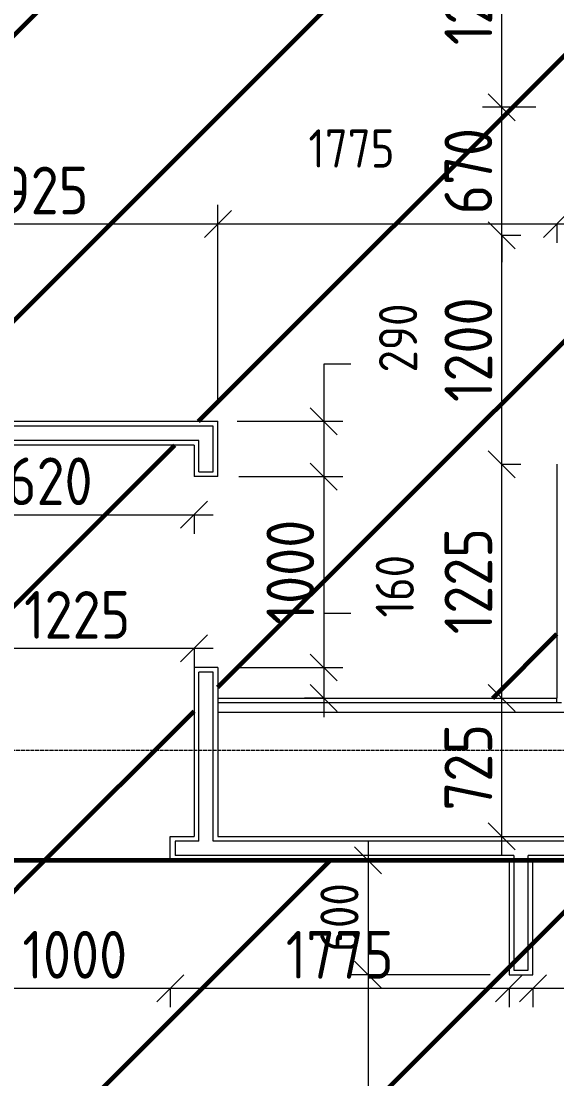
# Model space of a CAD drawing. Header units: millimetres. Extents: x -56773 to 323062, y -262288 to 76460.
# Drawn here: x 4678 to 7484, y -47180 to -41638 of the extents above; entities that cross this region are included whole.
import ezdxf

# ---------------------------------------------------------------- set-up
doc = ezdxf.new("R2010")
doc.units = ezdxf.units.MM
doc.linetypes.add('ADSK_Линия сетки', pattern=[25, 20, -2.5, 0, -2.5])
for name, color, linetype, lineweight in [('1.1)Стяжка керамзит  2 этаж', 5, 'Continuous', 60), ('Оси', 7, 'Continuous', 9), ('Размеры', 7, 'Continuous', 9), ('Стены несущие', 7, 'Continuous', 30), ('Стены отделка', 7, 'Continuous', 30), ('Стены штриховка', 7, 'Continuous', 9)]:
    doc.layers.add(name, color=color, linetype=linetype, lineweight=lineweight)
doc.styles.add('GOST Common_2', font='', dxfattribs={"width": 0.9, "height": 250})
doc.styles.add('GOST Common_3', font='', dxfattribs={"width": 0.9, "height": 200})
doc.styles.get('GOST Common_2').set_extended_font_data('GOST Common')
doc.styles.get('GOST Common_3').set_extended_font_data('GOST Common')
doc.dimstyles.new('ADSK_Основной_2_0_1', dxfattribs={"dimscale": 304.8, "dimtxt": 201.142999, "dimasz": 0.463911, "dimexe": 0.328084, "dimexo": 0.328084, "dimgap": 0.164042, "dimtad": 1, "dimdec": 3, "dimrnd": 0.001, "dimdsep": 46, "dimtxsty": 'GOST Common_3', "dimblk1": 'OBLIQUE', "dimblk2": 'OBLIQUE', "dimsah": 1, "dimcen": 0.09, "dimdle": 0.328084, "dimazin": 2, "dimtfac": 1, "dimtdec": 4, "dimtix": 1, "dimtmove": 1, "dimatfit": 3, "dimfxl": 1, "dimtvp": 1, "dimtolj": 1, "dimtzin": 0, "dimlwd": 20, "dimlwe": 20, "dimarcsym": 2})
doc.dimstyles.new('ADSK_Основной_2_0_2', dxfattribs={"dimscale": 304.8, "dimtxt": 201.142999, "dimasz": 0.463911, "dimexe": 0.328084, "dimexo": 0.328084, "dimgap": 0.164042, "dimtad": 1, "dimdec": 3, "dimrnd": 0.001, "dimdsep": 46, "dimtxsty": 'GOST Common_3', "dimblk1": 'OBLIQUE', "dimblk2": 'OBLIQUE', "dimsah": 1, "dimcen": 0.09, "dimdle": 0.328084, "dimazin": 2, "dimtfac": 1, "dimtdec": 4, "dimtix": 1, "dimtmove": 0, "dimatfit": 3, "dimfxl": 1, "dimtvp": 1, "dimtolj": 1, "dimtzin": 0, "dimlwd": 20, "dimlwe": 20, "dimarcsym": 2})
doc.dimstyles.new('ADSK_Основной_2_0_3', dxfattribs={"dimscale": 304.8, "dimtxt": 201.142999, "dimasz": 0.463911, "dimexe": 0.328084, "dimexo": 0.328084, "dimgap": 0.164042, "dimtad": 1, "dimdec": 3, "dimrnd": 0.001, "dimdsep": 46, "dimtxsty": 'GOST Common_2', "dimblk1": 'OBLIQUE', "dimblk2": 'OBLIQUE', "dimsah": 1, "dimcen": 0.09, "dimdle": 0.328084, "dimazin": 2, "dimtfac": 1, "dimtdec": 4, "dimtix": 1, "dimtmove": 0, "dimatfit": 3, "dimfxl": 1, "dimtvp": 1, "dimtolj": 1, "dimtzin": 0, "dimlwd": 20, "dimlwe": 20, "dimarcsym": 2})

# ---------------------------------------------------------------- blocks, each defined once
blk = doc.blocks.new('_Oblique')
at = {"color": 0, "linetype": 'ByBlock', "lineweight": -2}
blk.add_line((-0.5, -0.5), (0.5, 0.5), dxfattribs=at)
blk = doc.blocks.new('*D3961')
at = {"layer": 'Defpoints', "color": 0, "transparency": 16777216}
for p in [(6595.3, -46034.7), (6495.3, -46634.7), (7233.9, -46634.7)]:
    blk.add_point(p, dxfattribs=at)
at = {"layer": 'Размеры', "color": 0, "lineweight": 20, "transparency": 16777216}
for p, q in [((6495.3, -45934.7), (6495.3, -46734.7)), ((6495.3, -46034.7), (6395.3, -46034.7)), ((7133.9, -46634.7), (6395.3, -46634.7))]:
    blk.add_line(p, q, dxfattribs=at)
at = {"layer": 'Размеры', "color": 0, "lineweight": 20, "transparency": 16777216, "xscale": 141.4, "yscale": 141.4, "zscale": 141.4}
for p, rotation in [((6495.3, -46034.7), 90), ((6495.3, -46634.7), 270)]:
    blk.add_blockref('_Oblique', p, dxfattribs=dict(at, rotation=rotation))
at = {"layer": 'Размеры', "color": 0, "lineweight": 9, "transparency": 16777216, "insert": (6345.3, -46334.7), "char_height": 200, "width": 454.106, "attachment_point": 5, "rotation": 90, "style": 'GOST Common_3'}
blk.add_mtext('\\A1;600', dxfattribs=at)
blk = doc.blocks.new('*D3962')
at = {"layer": 'Defpoints', "color": 0, "transparency": 16777216}
for p in [(7233.9, -46634.7), (6495.3, -48684.7), (6780.8, -48684.7)]:
    blk.add_point(p, dxfattribs=at)
at = {"layer": 'Размеры', "color": 0, "lineweight": 20, "transparency": 16777216}
for p, q in [((6495.3, -46534.7), (6495.3, -48784.7)), ((7133.9, -46634.7), (6395.3, -46634.7)), ((6680.8, -48684.7), (6395.3, -48684.7))]:
    blk.add_line(p, q, dxfattribs=at)
at = {"layer": 'Размеры', "color": 0, "lineweight": 20, "transparency": 16777216, "xscale": 141.4, "yscale": 141.4, "zscale": 141.4}
for p, rotation in [((6495.3, -46634.7), 90), ((6495.3, -48684.7), 270)]:
    blk.add_blockref('_Oblique', p, dxfattribs=dict(at, rotation=rotation))
at = {"layer": 'Размеры', "color": 0, "lineweight": 9, "transparency": 16777216, "insert": (6345.3, -47659.7), "char_height": 200, "width": 605.475, "attachment_point": 5, "rotation": 90, "style": 'GOST Common_3'}
blk.add_mtext('\\A1;2050', dxfattribs=at)
blk = doc.blocks.new('*D3684')
at = {"layer": 'Defpoints', "color": 0, "transparency": 16777216}
for p in [(7358.9, -46604.9), (10083.9, -46604.9), (10083.9, -46704.9)]:
    blk.add_point(p, dxfattribs=at)
at = {"layer": 'Размеры', "color": 0, "lineweight": 20, "transparency": 16777216}
for p, q in [((7258.9, -46704.9), (10183.9, -46704.9)), ((7358.9, -46704.9), (7358.9, -46804.9)), ((10083.9, -46704.9), (10083.9, -46804.9))]:
    blk.add_line(p, q, dxfattribs=at)
at = {"layer": 'Размеры', "color": 0, "lineweight": 20, "transparency": 16777216, "xscale": 141.4, "yscale": 141.4, "zscale": 141.4, "rotation": 180}
blk.add_blockref('_Oblique', (7358.9, -46704.9), dxfattribs=at)
at = {"layer": 'Размеры', "color": 0, "lineweight": 20, "transparency": 16777216, "xscale": 141.4, "yscale": 141.4, "zscale": 141.4}
blk.add_blockref('_Oblique', (10083.9, -46704.9), dxfattribs=at)
at = {"layer": 'Размеры', "color": 0, "lineweight": 9, "transparency": 16777216, "insert": (8721.4, -46529.9), "char_height": 250, "width": 605.475, "attachment_point": 5, "style": 'GOST Common_2'}
blk.add_mtext('\\A1;2725', dxfattribs=at)
blk = doc.blocks.new('*D3756')
at = {"layer": 'Defpoints', "color": 0, "transparency": 16777216}
for p in [(4458.9, -46604.9), (5458.9, -46604.9), (5458.9, -46704.9)]:
    blk.add_point(p, dxfattribs=at)
at = {"layer": 'Размеры', "color": 0, "lineweight": 20, "transparency": 16777216}
for p, q in [((4358.9, -46704.9), (5558.9, -46704.9)), ((4458.9, -46704.9), (4458.9, -46804.9)), ((5458.9, -46704.9), (5458.9, -46804.9))]:
    blk.add_line(p, q, dxfattribs=at)
at = {"layer": 'Размеры', "color": 0, "lineweight": 20, "transparency": 16777216, "xscale": 141.4, "yscale": 141.4, "zscale": 141.4, "rotation": 180}
blk.add_blockref('_Oblique', (4458.9, -46704.9), dxfattribs=at)
at = {"layer": 'Размеры', "color": 0, "lineweight": 20, "transparency": 16777216, "xscale": 141.4, "yscale": 141.4, "zscale": 141.4}
blk.add_blockref('_Oblique', (5458.9, -46704.9), dxfattribs=at)
at = {"layer": 'Размеры', "color": 0, "lineweight": 9, "transparency": 16777216, "insert": (4958.9, -46529.9), "char_height": 250, "width": 560.473, "attachment_point": 5, "style": 'GOST Common_2'}
blk.add_mtext('\\A1;1000', dxfattribs=at)
blk = doc.blocks.new('*D3757')
at = {"layer": 'Defpoints', "color": 0, "transparency": 16777216}
for p in [(5458.9, -46604.9), (7233.9, -46604.9), (7233.9, -46704.9)]:
    blk.add_point(p, dxfattribs=at)
at = {"layer": 'Размеры', "color": 0, "lineweight": 20, "transparency": 16777216}
for p, q in [((5358.9, -46704.9), (7333.9, -46704.9)), ((5458.9, -46704.9), (5458.9, -46804.9)), ((7233.9, -46704.9), (7233.9, -46804.9))]:
    blk.add_line(p, q, dxfattribs=at)
at = {"layer": 'Размеры', "color": 0, "lineweight": 20, "transparency": 16777216, "xscale": 141.4, "yscale": 141.4, "zscale": 141.4, "rotation": 180}
blk.add_blockref('_Oblique', (5458.9, -46704.9), dxfattribs=at)
at = {"layer": 'Размеры', "color": 0, "lineweight": 20, "transparency": 16777216, "xscale": 141.4, "yscale": 141.4, "zscale": 141.4}
blk.add_blockref('_Oblique', (7233.9, -46704.9), dxfattribs=at)
at = {"layer": 'Размеры', "color": 0, "lineweight": 9, "transparency": 16777216, "insert": (6346.4, -46529.9), "char_height": 250, "width": 560.473, "attachment_point": 5, "style": 'GOST Common_2'}
blk.add_mtext('\\A1;1775', dxfattribs=at)
blk = doc.blocks.new('*D3765')
at = {"layer": 'Defpoints', "color": 0, "transparency": 16777216}
for p in [(7095.4, -45184.7), (7195.3, -45184.7), (7095.4, -45909.7)]:
    blk.add_point(p, dxfattribs=at)
at = {"layer": 'Размеры', "color": 0, "lineweight": 20, "transparency": 16777216}
for p, q in [((7195.3, -46009.7), (7195.3, -45084.7)), ((7195.4, -45184.7), (7295.3, -45184.7)), ((7195.4, -45909.7), (7295.3, -45909.7))]:
    blk.add_line(p, q, dxfattribs=at)
at = {"layer": 'Размеры', "color": 0, "lineweight": 20, "transparency": 16777216, "xscale": 141.4, "yscale": 141.4, "zscale": 141.4}
for p, rotation in [((7195.3, -45184.7), 90), ((7195.3, -45909.7), 270)]:
    blk.add_blockref('_Oblique', p, dxfattribs=dict(at, rotation=rotation))
at = {"layer": 'Размеры', "color": 0, "lineweight": 9, "transparency": 16777216, "insert": (7020.3, -45547.2), "char_height": 250, "width": 454.106, "attachment_point": 5, "rotation": 90, "style": 'GOST Common_2'}
blk.add_mtext('\\A1;725', dxfattribs=at)
blk = doc.blocks.new('*D3766')
at = {"layer": 'Defpoints', "color": 0, "transparency": 16777216}
for p in [(7095.4, -43959.7), (7195.3, -43959.7), (7095.4, -45184.7)]:
    blk.add_point(p, dxfattribs=at)
at = {"layer": 'Размеры', "color": 0, "lineweight": 20, "transparency": 16777216}
for p, q in [((7195.3, -45284.7), (7195.3, -43859.7)), ((7195.4, -43959.7), (7295.3, -43959.7)), ((7195.4, -45184.7), (7295.3, -45184.7))]:
    blk.add_line(p, q, dxfattribs=at)
at = {"layer": 'Размеры', "color": 0, "lineweight": 20, "transparency": 16777216, "xscale": 141.4, "yscale": 141.4, "zscale": 141.4}
for p, rotation in [((7195.3, -43959.7), 90), ((7195.3, -45184.7), 270)]:
    blk.add_blockref('_Oblique', p, dxfattribs=dict(at, rotation=rotation))
at = {"layer": 'Размеры', "color": 0, "lineweight": 9, "transparency": 16777216, "insert": (7020.3, -44572.2), "char_height": 250, "width": 560.473, "attachment_point": 5, "rotation": 90, "style": 'GOST Common_2'}
blk.add_mtext('\\A1;1225', dxfattribs=at)
blk = doc.blocks.new('*D3767')
at = {"layer": 'Defpoints', "color": 0, "transparency": 16777216}
for p in [(7095.4, -42759.7), (7195.3, -42759.7), (7095.4, -43959.7)]:
    blk.add_point(p, dxfattribs=at)
at = {"layer": 'Размеры', "color": 0, "lineweight": 20, "transparency": 16777216}
for p, q in [((7195.3, -44059.7), (7195.3, -42659.7)), ((7195.4, -42759.7), (7295.3, -42759.7)), ((7195.4, -43959.7), (7295.3, -43959.7))]:
    blk.add_line(p, q, dxfattribs=at)
at = {"layer": 'Размеры', "color": 0, "lineweight": 20, "transparency": 16777216, "xscale": 141.4, "yscale": 141.4, "zscale": 141.4}
for p, rotation in [((7195.3, -42759.7), 90), ((7195.3, -43959.7), 270)]:
    blk.add_blockref('_Oblique', p, dxfattribs=dict(at, rotation=rotation))
at = {"layer": 'Размеры', "color": 0, "lineweight": 9, "transparency": 16777216, "insert": (7020.3, -43359.7), "char_height": 250, "width": 560.473, "attachment_point": 5, "rotation": 90, "style": 'GOST Common_2'}
blk.add_mtext('\\A1;1200', dxfattribs=at)
blk = doc.blocks.new('*D3768')
at = {"layer": 'Defpoints', "color": 0, "transparency": 16777216}
for p in [(7195.3, -42089.7), (7473.9, -42089.7), (7095.4, -42759.7)]:
    blk.add_point(p, dxfattribs=at)
at = {"layer": 'Размеры', "color": 0, "lineweight": 20, "transparency": 16777216}
for p, q in [((7195.3, -42089.7), (7195.3, -41948.3)), ((7373.9, -42089.7), (7095.3, -42089.7)), ((7195.3, -42759.7), (7195.3, -42089.7)), ((7195.3, -42759.7), (7195.3, -42901.1)), ((7195.4, -42759.7), (7295.3, -42759.7))]:
    blk.add_line(p, q, dxfattribs=at)
at = {"layer": 'Размеры', "color": 0, "lineweight": 20, "transparency": 16777216, "xscale": 141.4, "yscale": 141.4, "zscale": 141.4}
for p, rotation in [((7195.3, -42089.7), 270), ((7195.3, -42759.7), 90)]:
    blk.add_blockref('_Oblique', p, dxfattribs=dict(at, rotation=rotation))
at = {"layer": 'Размеры', "color": 0, "lineweight": 9, "transparency": 16777216, "insert": (7020.3, -42424.7), "char_height": 250, "width": 454.106, "attachment_point": 5, "rotation": 90, "style": 'GOST Common_2'}
blk.add_mtext('\\A1;670', dxfattribs=at)
blk = doc.blocks.new('*D3769')
at = {"layer": 'Defpoints', "color": 0, "transparency": 16777216}
for p in [(7195.3, -40889.7), (7473.9, -40889.7), (7473.9, -42089.7)]:
    blk.add_point(p, dxfattribs=at)
at = {"layer": 'Размеры', "color": 0, "lineweight": 20, "transparency": 16777216}
for p, q in [((7195.3, -42189.7), (7195.3, -40789.7)), ((7373.9, -40889.7), (7095.3, -40889.7)), ((7373.9, -42089.7), (7095.3, -42089.7))]:
    blk.add_line(p, q, dxfattribs=at)
at = {"layer": 'Размеры', "color": 0, "lineweight": 20, "transparency": 16777216, "xscale": 141.4, "yscale": 141.4, "zscale": 141.4}
for p, rotation in [((7195.3, -40889.7), 90), ((7195.3, -42089.7), 270)]:
    blk.add_blockref('_Oblique', p, dxfattribs=dict(at, rotation=rotation))
at = {"layer": 'Размеры', "color": 0, "lineweight": 9, "transparency": 16777216, "insert": (7020.3, -41489.7), "char_height": 250, "width": 560.473, "attachment_point": 5, "rotation": 90, "style": 'GOST Common_2'}
blk.add_mtext('\\A1;1200', dxfattribs=at)
blk = doc.blocks.new('*D3774')
at = {"layer": 'Defpoints', "color": 0, "transparency": 16777216}
for p in [(3783.9, -42600.2), (5708.9, -42700.2), (5708.9, -43734.7)]:
    blk.add_point(p, dxfattribs=at)
at = {"layer": 'Размеры', "color": 0, "lineweight": 20, "transparency": 16777216}
for p, q in [((5708.9, -43634.7), (5708.9, -42600.2)), ((3683.9, -42700.2), (5808.9, -42700.2)), ((3783.9, -42700.2), (3783.9, -42800.2))]:
    blk.add_line(p, q, dxfattribs=at)
at = {"layer": 'Размеры', "color": 0, "lineweight": 20, "transparency": 16777216, "xscale": 141.4, "yscale": 141.4, "zscale": 141.4, "rotation": 180}
blk.add_blockref('_Oblique', (3783.9, -42700.2), dxfattribs=at)
at = {"layer": 'Размеры', "color": 0, "lineweight": 20, "transparency": 16777216, "xscale": 141.4, "yscale": 141.4, "zscale": 141.4}
blk.add_blockref('_Oblique', (5708.9, -42700.2), dxfattribs=at)
at = {"layer": 'Размеры', "color": 0, "lineweight": 9, "transparency": 16777216, "insert": (4746.4, -42525.2), "char_height": 250, "width": 560.473, "attachment_point": 5, "style": 'GOST Common_2'}
blk.add_mtext('\\A1;1925', dxfattribs=at)
blk = doc.blocks.new('*D3775')
at = {"layer": 'Defpoints', "color": 0, "transparency": 16777216}
for p in [(7483.9, -42600.2), (7483.9, -42700.2), (5708.9, -43734.7)]:
    blk.add_point(p, dxfattribs=at)
at = {"layer": 'Размеры', "color": 0, "lineweight": 20, "transparency": 16777216}
for p, q in [((5708.9, -43634.7), (5708.9, -42600.2)), ((5608.9, -42700.2), (7583.9, -42700.2)), ((7483.9, -42700.2), (7483.9, -42800.2))]:
    blk.add_line(p, q, dxfattribs=at)
at = {"layer": 'Размеры', "color": 0, "lineweight": 20, "transparency": 16777216, "xscale": 141.4, "yscale": 141.4, "zscale": 141.4, "rotation": 180}
blk.add_blockref('_Oblique', (5708.9, -42700.2), dxfattribs=at)
at = {"layer": 'Размеры', "color": 0, "lineweight": 20, "transparency": 16777216, "xscale": 141.4, "yscale": 141.4, "zscale": 141.4}
blk.add_blockref('_Oblique', (7483.9, -42700.2), dxfattribs=at)
at = {"layer": 'Размеры', "color": 0, "lineweight": 9, "transparency": 16777216, "insert": (6182.8, -42205.5), "char_height": 200, "width": 560.473, "attachment_point": 1, "line_spacing_factor": 1.022761, "style": 'GOST Common_3'}
blk.add_mtext('\\A1;1775', dxfattribs=at)
blk = doc.blocks.new('*D3776')
at = {"layer": 'Defpoints', "color": 0, "transparency": 16777216}
for p in [(5708.9, -43734.7), (5718.9, -44024.7), (6262.9, -44024.7)]:
    blk.add_point(p, dxfattribs=at)
at = {"layer": 'Размеры', "color": 0, "lineweight": 20, "transparency": 16777216}
for p, q in [((6404.3, -43435.4), (6262.9, -43435.4)), ((6262.9, -43435.4), (6262.9, -43734.7)), ((6262.9, -43634.7), (6262.9, -44124.7)), ((5808.9, -43734.7), (6362.9, -43734.7)), ((5818.9, -44024.7), (6362.9, -44024.7))]:
    blk.add_line(p, q, dxfattribs=at)
at = {"layer": 'Размеры', "color": 0, "lineweight": 20, "transparency": 16777216, "xscale": 141.4, "yscale": 141.4, "zscale": 141.4}
for p, rotation in [((6262.9, -43734.7), 90), ((6262.9, -44024.7), 270)]:
    blk.add_blockref('_Oblique', p, dxfattribs=dict(at, rotation=rotation))
at = {"layer": 'Размеры', "color": 0, "lineweight": 9, "transparency": 16777216, "insert": (6552.4, -43479.1), "char_height": 200, "width": 454.106, "attachment_point": 1, "rotation": 90, "line_spacing_factor": 1.022761, "style": 'GOST Common_3'}
blk.add_mtext('\\A1;290', dxfattribs=at)
blk = doc.blocks.new('*D3777')
at = {"layer": 'Defpoints', "color": 0, "transparency": 16777216}
for p in [(5718.9, -44024.7), (5718.9, -45024.7), (6262.9, -45024.7)]:
    blk.add_point(p, dxfattribs=at)
at = {"layer": 'Размеры', "color": 0, "lineweight": 20, "transparency": 16777216}
for p, q in [((6262.9, -43924.7), (6262.9, -45124.7)), ((5818.9, -44024.7), (6362.9, -44024.7)), ((5818.9, -45024.7), (6362.9, -45024.7))]:
    blk.add_line(p, q, dxfattribs=at)
at = {"layer": 'Размеры', "color": 0, "lineweight": 20, "transparency": 16777216, "xscale": 141.4, "yscale": 141.4, "zscale": 141.4}
for p, rotation in [((6262.9, -44024.7), 90), ((6262.9, -45024.7), 270)]:
    blk.add_blockref('_Oblique', p, dxfattribs=dict(at, rotation=rotation))
at = {"layer": 'Размеры', "color": 0, "lineweight": 9, "transparency": 16777216, "insert": (6087.9, -44524.7), "char_height": 250, "width": 560.473, "attachment_point": 5, "rotation": 90, "style": 'GOST Common_2'}
blk.add_mtext('\\A1;1000', dxfattribs=at)
blk = doc.blocks.new('*D3778')
at = {"layer": 'Defpoints', "color": 0, "transparency": 16777216}
for p in [(5718.9, -45024.7), (6262.9, -45184.7), (6362.9, -45184.7)]:
    blk.add_point(p, dxfattribs=at)
at = {"layer": 'Размеры', "color": 0, "lineweight": 20, "transparency": 16777216}
for p, q in [((6404.3, -44741.5), (6262.9, -44741.5)), ((6262.9, -44741.5), (6262.9, -45024.7)), ((6262.9, -44924.7), (6262.9, -45284.7)), ((5818.9, -45024.7), (6362.9, -45024.7)), ((6262.9, -45184.7), (6162.9, -45184.7))]:
    blk.add_line(p, q, dxfattribs=at)
at = {"layer": 'Размеры', "color": 0, "lineweight": 20, "transparency": 16777216, "xscale": 141.4, "yscale": 141.4, "zscale": 141.4}
for p, rotation in [((6262.9, -45024.7), 90), ((6262.9, -45184.7), 270)]:
    blk.add_blockref('_Oblique', p, dxfattribs=dict(at, rotation=rotation))
at = {"layer": 'Размеры', "color": 0, "lineweight": 9, "transparency": 16777216, "insert": (6535.3, -44762.8), "char_height": 200, "width": 409.104, "attachment_point": 1, "rotation": 90, "line_spacing_factor": 1.022761, "style": 'GOST Common_3'}
blk.add_mtext('\\A1;160', dxfattribs=at)
blk = doc.blocks.new('*D3781')
at = {"layer": 'Defpoints', "color": 0, "transparency": 16777216}
for p in [(3963.9, -44124.1), (5583.9, -44124.1), (5583.9, -44224.1)]:
    blk.add_point(p, dxfattribs=at)
at = {"layer": 'Размеры', "color": 0, "lineweight": 20, "transparency": 16777216}
for p, q in [((3863.9, -44224.1), (5683.9, -44224.1)), ((3963.9, -44224.1), (3963.9, -44324.1)), ((5583.9, -44224.1), (5583.9, -44324.1))]:
    blk.add_line(p, q, dxfattribs=at)
at = {"layer": 'Размеры', "color": 0, "lineweight": 20, "transparency": 16777216, "xscale": 141.4, "yscale": 141.4, "zscale": 141.4, "rotation": 180}
blk.add_blockref('_Oblique', (3963.9, -44224.1), dxfattribs=at)
at = {"layer": 'Размеры', "color": 0, "lineweight": 20, "transparency": 16777216, "xscale": 141.4, "yscale": 141.4, "zscale": 141.4}
blk.add_blockref('_Oblique', (5583.9, -44224.1), dxfattribs=at)
at = {"layer": 'Размеры', "color": 0, "lineweight": 9, "transparency": 16777216, "insert": (4773.9, -44049.1), "char_height": 250, "width": 560.473, "attachment_point": 5, "style": 'GOST Common_2'}
blk.add_mtext('\\A1;1620', dxfattribs=at)
blk = doc.blocks.new('*D3783')
at = {"layer": 'Defpoints', "color": 0, "transparency": 16777216}
for p in [(5583.9, -44824.1), (5583.9, -44924.1), (4358.9, -45184.7)]:
    blk.add_point(p, dxfattribs=at)
at = {"layer": 'Размеры', "color": 0, "lineweight": 20, "transparency": 16777216}
for p, q in [((4358.9, -45084.7), (4358.9, -44824.1)), ((4258.9, -44924.1), (5683.9, -44924.1)), ((5583.9, -44924.1), (5583.9, -45024.1))]:
    blk.add_line(p, q, dxfattribs=at)
at = {"layer": 'Размеры', "color": 0, "lineweight": 20, "transparency": 16777216, "xscale": 141.4, "yscale": 141.4, "zscale": 141.4, "rotation": 180}
blk.add_blockref('_Oblique', (4358.9, -44924.1), dxfattribs=at)
at = {"layer": 'Размеры', "color": 0, "lineweight": 20, "transparency": 16777216, "xscale": 141.4, "yscale": 141.4, "zscale": 141.4}
blk.add_blockref('_Oblique', (5583.9, -44924.1), dxfattribs=at)
at = {"layer": 'Размеры', "color": 0, "lineweight": 9, "transparency": 16777216, "insert": (4971.4, -44749.1), "char_height": 250, "width": 560.473, "attachment_point": 5, "style": 'GOST Common_2'}
blk.add_mtext('\\A1;1225', dxfattribs=at)

msp = doc.modelspace()

# ---------------------------------------------------------------- hatches: boundary and pattern name
at = {"layer": '1.1)Стяжка керамзит  2 этаж', "transparency": 33554687}
h = msp.add_hatch(dxfattribs=at)
h.set_pattern_fill('ANSI31', color=5, scale=333)
h.paths.add_polyline_path([(43008.9343, -43759.6624), (41008.9343, -43759.6624), (41008.9343, -45259.6624), (41283.9343, -45259.6624), (41308.9343, -45259.6624), (41308.9343, -46034.6624), (43008.9343, -46034.6624)], flags=17)
h.paths.add_polyline_path([(40608.9343, -43934.6624), (38333.9343, -43934.6624), (38333.9343, -44809.6624), (38208.9343, -44809.6624), (38208.9343, -43609.6624), (38333.9343, -43609.6624), (38333.9343, -43634.6624), (40533.9343, -43634.6624), (40533.9343, -43459.6624), (40658.9343, -43459.6624), (40658.9343, -43634.6624), (43008.9343, -43634.6624), (43008.9343, -42359.6624), (40658.9343, -42359.6624), (40658.9343, -42559.6624), (40533.9343, -42559.6624), (40533.9343, -42359.6624), (39633.9343, -42359.6624), (39583.9343, -42359.6624), (39558.9343, -42359.6624), (39558.9343, -42184.6624), (38333.9343, -42184.6624), (38333.9343, -42709.6624), (38208.9343, -42709.6624), (38208.9343, -40784.6624), (38333.9343, -40784.6624), (38333.9343, -42059.6624), (41283.9343, -42059.6624), (41283.9343, -41859.6624), (41333.9343, -41859.6624), (41333.9343, -42059.6624), (43008.9343, -42059.6624), (43008.9343, -40909.6624), (41333.9343, -40909.6624), (41333.9343, -41119.6624), (41283.9343, -41119.6624), (41283.9343, -40709.6624), (41333.9343, -40709.6624), (41333.9343, -40859.6624), (43008.9343, -40859.6624), (43008.9343, -39734.6624), (41333.9343, -39734.6624), (41333.9343, -39969.6624), (41283.9343, -39969.6624), (41283.9343, -39709.6624), (41283.9343, -39659.6624), (40883.9343, -39659.6624), (40883.9343, -39509.6624), (40283.9343, -39509.6624), (38683.9343, -39509.6624), (38333.9343, -39509.6624), (38333.9343, -39884.6624), (38208.9343, -39884.6624), (38208.9343, -39509.6624), (37483.9343, -39509.6624), (35883.9343, -39509.6624), (35808.9343, -39509.6624), (35808.9343, -45209.6624), (35808.9343, -46034.6624), (38208.9343, -46034.6624), (38208.9343, -46009.6624), (38333.9343, -46009.6624), (38333.9343, -46034.6624), (40608.9343, -46034.6624)])
h.paths.add_polyline_path([(35683.9343, -39509.6624), (35283.9343, -39509.6624), (35283.9343, -39659.6624), (34883.9343, -39659.6624), (34883.9343, -39509.6624), (34283.9343, -39509.6624), (32683.9343, -39509.6624), (31883.9343, -39509.6624), (31883.9343, -40259.6624), (31758.9343, -40259.6624), (31758.9343, -39509.6624), (31408.9343, -39509.6624), (31408.9343, -39260.0253), (29958.9343, -39260.0253), (29958.9343, -39509.6624), (29408.9343, -39509.6624), (29408.9343, -40109.6624), (29283.9343, -40109.6624), (29283.9343, -39659.6624), (28883.9343, -39659.6624), (28883.9343, -39509.6624), (28283.9343, -39509.6624), (26683.9343, -39509.6624), (26258.9343, -39509.6624), (26258.9343, -44034.6624), (26133.9343, -44034.6624), (26133.9343, -39509.6624), (25483.9343, -39509.6624), (23883.9343, -39509.6624), (23283.9343, -39509.6624), (23283.9343, -39659.6624), (23008.9343, -39659.6624), (23008.9343, -39831.6624), (22883.9343, -39831.6624), (22883.9343, -39659.6624), (22883.9343, -39509.6624), (22283.9343, -39509.6624), (20683.9343, -39509.6624), (19483.9343, -39509.6624), (17883.9343, -39509.6624), (17283.9343, -39509.6624), (17283.9343, -39659.6624), (17283.9343, -45184.6624), (17958.9343, -45184.6624), (17958.9343, -46034.6624), (22208.9343, -46034.6624), (22208.9343, -45184.6624), (22883.9343, -45184.6624), (22883.9343, -40931.6624), (23008.9343, -40931.6624), (23008.9343, -41031.6624), (23183.9343, -41031.6624), (23183.9343, -43384.6624), (23408.9343, -43384.6624), (23408.9343, -43509.6624), (23183.9343, -43509.6624), (23183.9343, -45009.6624), (24683.9343, -45009.6624), (24683.9343, -43509.6624), (24308.9343, -43509.6624), (24308.9343, -43384.6624), (24808.9343, -43384.6624), (24808.9343, -45184.6624), (26133.9343, -45184.6624), (26133.9343, -45034.6624), (26258.9343, -45034.6624), (26258.9343, -45184.6624), (26673.9343, -45184.6624), (26738.9343, -45184.6624), (31758.9343, -45184.6624), (31758.9343, -44334.6624), (31883.9343, -44334.6624), (31883.9343, -45009.6624), (33883.9343, -45009.6624), (33883.9343, -43259.6624), (31883.9343, -43259.6624), (31883.9343, -43334.6624), (31758.9343, -43334.6624), (31758.9343, -43084.6624), (31883.9343, -43084.6624), (31883.9343, -43134.6624), (34008.9343, -43134.6624), (34008.9343, -45184.6624), (35683.9343, -45184.6624)])
h.paths.add_polyline_path([(31883.9343, -42134.6624), (31758.9343, -42134.6624), (31758.9343, -42084.6624), (29408.9343, -42084.6624), (29408.9343, -42644.6624), (29208.9343, -42644.6624), (29208.9343, -42519.6624), (29283.9343, -42519.6624), (29283.9343, -41559.6624), (29408.9343, -41559.6624), (29408.9343, -41959.6624), (31758.9343, -41959.6624), (31758.9343, -41409.6624), (31883.9343, -41409.6624)], flags=16)
h.paths.add_polyline_path([(28308.9343, -42644.6624), (28246.4343, -42644.6624), (28246.4343, -42519.6624), (28308.9343, -42519.6624)], flags=16)
h.paths.add_polyline_path([(28283.9343, -42619.6624), (28271.4343, -42619.6624), (28271.4343, -42544.6624), (28283.9343, -42544.6624)], flags=0)
h.paths.add_polyline_path([(17158.9343, -39659.6624), (16883.9343, -39659.6624), (16883.9343, -39509.6624), (16283.9343, -39509.6624), (16283.9343, -39659.6624), (15883.9343, -39659.6624), (15883.9343, -39509.6624), (13883.9343, -39509.6624), (13883.9343, -45184.6624), (14683.9343, -45184.6624), (14683.9343, -45909.6624), (14758.9343, -45909.6624), (14758.9343, -46034.6624), (15808.9343, -46034.6624), (15808.9343, -45909.6624), (15858.9343, -45909.6624), (15858.9343, -45184.6624), (17158.9343, -45184.6624)])
h.paths.add_polyline_path([(7483.9343, -42089.6624), (7608.9343, -42089.6624), (7608.9343, -42459.6624), (10083.9343, -42459.6624), (10083.9343, -39659.6624), (9883.9343, -39659.6624), (9883.9343, -39509.6624), (9233.9343, -39509.6624), (9233.9343, -39335.0253), (7783.9343, -39335.0253), (7783.9343, -39509.6624), (7608.9343, -39509.6624), (7608.9343, -40889.6624), (7483.9343, -40889.6624), (7483.9343, -39509.6624), (6483.9343, -39509.6624), (4883.9343, -39509.6624), (4283.9343, -39509.6624), (4283.9343, -39659.6624), (3883.9343, -39659.6624), (3883.9343, -39509.6624), (3783.9343, -39509.6624), (3783.9343, -43734.6624), (5708.9343, -43734.6624), (5708.9343, -44024.6624), (5583.9343, -44024.6624), (5583.9343, -43859.6624), (3963.9343, -43859.6624), (3963.9343, -45184.6624), (4358.9343, -45184.6624), (4358.9343, -45909.6624), (4458.9343, -45909.6624), (4458.9343, -46034.6624), (5458.9343, -46034.6624), (5458.9343, -45909.6624), (5583.9343, -45909.6624), (5583.9343, -45024.6624), (5708.9343, -45024.6624), (5708.9343, -45184.6624), (7483.9343, -45184.6624), (7483.9343, -43959.6624), (7608.9343, -43959.6624), (7608.9343, -45084.6624), (9808.9343, -45084.6624), (9808.9343, -42584.6624), (7608.9343, -42584.6624), (7608.9343, -42759.6624), (7483.9343, -42759.6624)])
h.paths.add_polyline_path([(-279.9231, -39035.8771), (34.3626, -39035.8771), (34.3626, -38735.8771), (-279.9231, -38735.8771)], flags=9)
h = msp.add_hatch(dxfattribs=at)
h.set_pattern_fill('ANSI31', color=5, scale=333)
h.paths.add_polyline_path([(51691.5932, -46259.6624), (50633.9343, -46259.6624), (50608.9343, -46259.6624), (50608.9343, -46034.6624), (47083.9343, -46034.6624), (47083.9343, -46259.6624), (42433.9343, -46259.6624), (42433.9343, -46134.6624), (43008.9343, -46134.6624), (43008.9343, -46034.6624), (41308.9343, -46034.6624), (41308.9343, -46134.6624), (41533.9343, -46134.6624), (41533.9343, -46259.6624), (38208.9343, -46259.6624), (38208.9343, -46034.6624), (29283.9343, -46034.6624), (29283.9343, -46634.6624), (29158.9343, -46634.6624), (29158.9343, -46034.6624), (-2491.0657, -46034.6624), (-2491.0657, -49284.6624), (29158.9343, -49284.6624), (29158.9343, -48684.6624), (29283.9343, -48684.6624), (29283.9343, -49284.6624), (51691.5932, -49284.6624)])

# ---------------------------------------------------------------- linework, layer by layer
at = {"layer": '1.1)Стяжка керамзит  2 этаж'}
msp.add_lwpolyline([(51691.5932, -49284.6624), (-2491.0657, -49284.6624), (-2491.0657, -46034.6624), (51691.5932, -46034.6624)], close=True, dxfattribs=at)
at = {"layer": 'Оси', "linetype": 'ADSK_Линия сетки', "lineweight": 5}
msp.add_line((63681.4538, -45459.6624), (-23956.1623, -45459.6624), dxfattribs=at)
at = {"layer": 'Стены несущие', "lineweight": 9}
for p, q in [((3783.9343, -43734.6624), (5708.9343, -43734.6624)), ((5708.9343, -44024.6624), (5708.9343, -43734.6624)), ((5583.9343, -43859.6624), (3963.9343, -43859.6624)), ((5583.9343, -43859.6624), (5583.9343, -44024.6624)), ((7483.9343, -43959.6624), (7483.9343, -45184.6624)), ((5708.9343, -44024.6624), (5583.9343, -44024.6624)), ((5583.9343, -45024.6624), (5583.9343, -45909.6624)), ((5708.9343, -45024.6624), (5583.9343, -45024.6624)), ((5708.9343, -45024.6624), (5708.9343, -45184.6624)), ((7608.9343, -45259.6624), (5708.9343, -45259.6624)), ((5708.9343, -45259.6624), (5708.9343, -45909.6624)), ((5458.9343, -45909.6624), (5583.9343, -45909.6624)), ((5458.9343, -46034.6624), (5458.9343, -45909.6624)), ((5708.9343, -45909.6624), (10083.9343, -45909.6624)), ((5458.9343, -46034.6624), (7233.9343, -46034.6624)), ((7233.9343, -46034.6624), (7233.9343, -46634.6624)), ((7358.9343, -46034.6624), (10083.9343, -46034.6624)), ((7358.9343, -46634.6624), (7358.9343, -46034.6624)), ((7233.9343, -46634.6624), (7358.9343, -46634.6624))]:
    msp.add_line(p, q, dxfattribs=at)
at = {"layer": 'Стены отделка', "lineweight": 18}
msp.add_line((5708.9343, -45184.6624), (7483.9343, -45184.6624), dxfattribs=at)
at = {"layer": 'Стены штриховка', "lineweight": 9}
for p, q in [((5683.9343, -43759.6624), (3758.9343, -43759.6624)), ((5683.9343, -43999.6624), (5683.9343, -43759.6624)), ((5608.9343, -43834.6624), (3758.9343, -43834.6624)), ((5608.9343, -43999.6624), (5608.9343, -43834.6624)), ((5608.9343, -43999.6624), (5683.9343, -43999.6624)), ((5683.9343, -45049.6624), (5608.9343, -45049.6624)), ((5608.9343, -45934.6624), (5608.9343, -45049.6624)), ((5683.9343, -45934.6624), (5683.9343, -45049.6624)), ((5708.9343, -45184.6624), (5708.9343, -45259.6624)), ((7508.9343, -45209.6624), (5708.9343, -45209.6624)), ((7483.9343, -45209.6624), (7483.9343, -45184.6624)), ((5483.9343, -45934.6624), (5483.9343, -46009.6624)), ((5608.9343, -45934.6624), (5483.9343, -45934.6624)), ((10083.9343, -45934.6624), (5683.9343, -45934.6624)), ((7258.9343, -46009.6624), (5483.9343, -46009.6624)), ((7258.9343, -46009.6624), (7258.9343, -46609.6624)), ((10083.9343, -46009.6624), (7333.9343, -46009.6624)), ((7333.9343, -46609.6624), (7333.9343, -46009.6624)), ((7258.9343, -46609.6624), (7333.9343, -46609.6624))]:
    msp.add_line(p, q, dxfattribs=at)

# ---------------------------------------------------------------- dimensions: what is measured, and where the dimension line sits
at = {"layer": 'Размеры', "lineweight": 9}
for base, p1, p2, dimstyle, override, picture, middle in [((7195.3484, -40889.6624), (7473.9343, -42089.6624), (7473.9343, -40889.6624), 'ADSK_Основной_2_0_3', {"dimpost": '<>', "dimfxl": 1200}, '*D3769', (7020.3484, -41489.6624)), ((7195.3484, -42089.6624), (7095.3635, -42759.6624), (7473.9343, -42089.6624), 'ADSK_Основной_2_0_3', {"dimpost": '<>', "dimfxl": 769.555629}, '*D3768', (7020.3484, -42424.6624)), ((7195.3484, -42759.6624), (7095.3635, -43959.6624), (7095.3635, -42759.6624), 'ADSK_Основной_2_0_3', {"dimpost": '<>', "dimfxl": 1200}, '*D3767', (7020.3484, -43359.6624)), ((7195.3484, -43959.6624), (7095.3635, -45184.6624), (7095.3635, -43959.6624), 'ADSK_Основной_2_0_3', {"dimpost": '<>', "dimfxl": 1225}, '*D3766', (7020.3484, -44572.1624)), ((6262.9011, -45024.6624), (5718.9343, -44024.6624), (5718.9343, -45024.6624), 'ADSK_Основной_2_0_3', {"dimpost": '<>', "dimfxl": 1000}, '*D3777', (6087.9011, -44524.6624)), ((7195.3484, -45184.6624), (7095.3635, -45909.6624), (7095.3635, -45184.6624), 'ADSK_Основной_2_0_3', {"dimpost": '<>', "dimfxl": 725}, '*D3765', (7020.3484, -45547.1624)), ((6495.3484, -46634.6624), (6595.3333, -46034.6624), (7233.9343, -46634.6624), 'ADSK_Основной_2_0_2', {"dimpost": '<>', "dimfxl": 876.248405}, '*D3961', (6345.3484, -46334.6624)), ((6495.3484, -48684.6624), (7233.9343, -46634.6624), (6780.7871, -48684.6624), 'ADSK_Основной_2_0_2', {"dimpost": '<>', "dimfxl": 2099.486213}, '*D3962', (6345.3484, -47659.6624))]:
    dim = msp.add_linear_dim(base=base, p1=p1, p2=p2, angle=90, dimstyle=dimstyle, override=override, dxfattribs=at)
    dim.commit()
    dim.dimension.update_dxf_attribs({"geometry": picture, "text_midpoint": middle})
dim = msp.add_linear_dim(base=(7483.9343, -42700.203), p1=(5708.9343, -43734.6624), p2=(7483.9343, -42600.2181), dimstyle='ADSK_Основной_2_0_1', override={"dimpost": '<>', "dimfxl": 2106.558523}, dxfattribs=at)
dim.commit()
dim.dimension.update_dxf_attribs({"geometry": '*D3775', "text_midpoint": (6463.0048, -42522.1707), "dimtype": 160})
for base, p1, p2, override, picture, middle in [((5708.9343, -42700.203), (3783.9343, -42600.2181), (5708.9343, -43734.6624), {"dimpost": '<>', "dimfxl": 2234.41017}, '*D3774', (4746.4343, -42525.203)), ((5583.9343, -44224.0559), (3963.9343, -44124.071), (5583.9343, -44124.071), {"dimpost": '<>', "dimfxl": 1620}, '*D3781', (4773.9343, -44049.0559)), ((5583.9343, -44924.0559), (4358.9343, -45184.6624), (5583.9343, -44824.071), {"dimpost": '<>', "dimfxl": 1276.969532}, '*D3783', (4971.4343, -44749.0559)), ((5458.9343, -46704.8769), (4458.9343, -46604.892), (5458.9343, -46604.892), {"dimpost": '<>', "dimfxl": 1000}, '*D3756', (4958.9343, -46529.8769)), ((7233.9343, -46704.8769), (5458.9343, -46604.892), (7233.9343, -46604.892), {"dimpost": '<>', "dimfxl": 1775}, '*D3757', (6346.4343, -46529.8769)), ((10083.9343, -46704.8769), (7358.9343, -46604.892), (10083.9343, -46604.892), {"dimpost": '<>', "dimfxl": 2725}, '*D3684', (8721.4343, -46529.8769))]:
    dim = msp.add_linear_dim(base=base, p1=p1, p2=p2, dimstyle='ADSK_Основной_2_0_3', override=override, dxfattribs=at)
    dim.commit()
    dim.dimension.update_dxf_attribs({"geometry": picture, "text_midpoint": middle})
for base, p1, p2, override, picture, middle in [((6262.9011, -44024.6624), (5708.9343, -43734.6624), (5718.9343, -44024.6624), {"dimpost": '<>', "dimfxl": 290.172363}, '*D3776', (6493.2913, -43435.3605)), ((6262.9011, -45184.6624), (5718.9343, -45024.6624), (6362.886, -45184.6624), {"dimpost": '<>', "dimfxl": 663.53125}, '*D3778', (6493.2913, -44741.5388))]:
    dim = msp.add_linear_dim(base=base, p1=p1, p2=p2, angle=90, dimstyle='ADSK_Основной_2_0_1', override=override, dxfattribs=at)
    dim.commit()
    dim.dimension.update_dxf_attribs({"geometry": picture, "text_midpoint": middle, "dimtype": 160, "text_rotation": 90})

doc.saveas('drawing.dxf')
